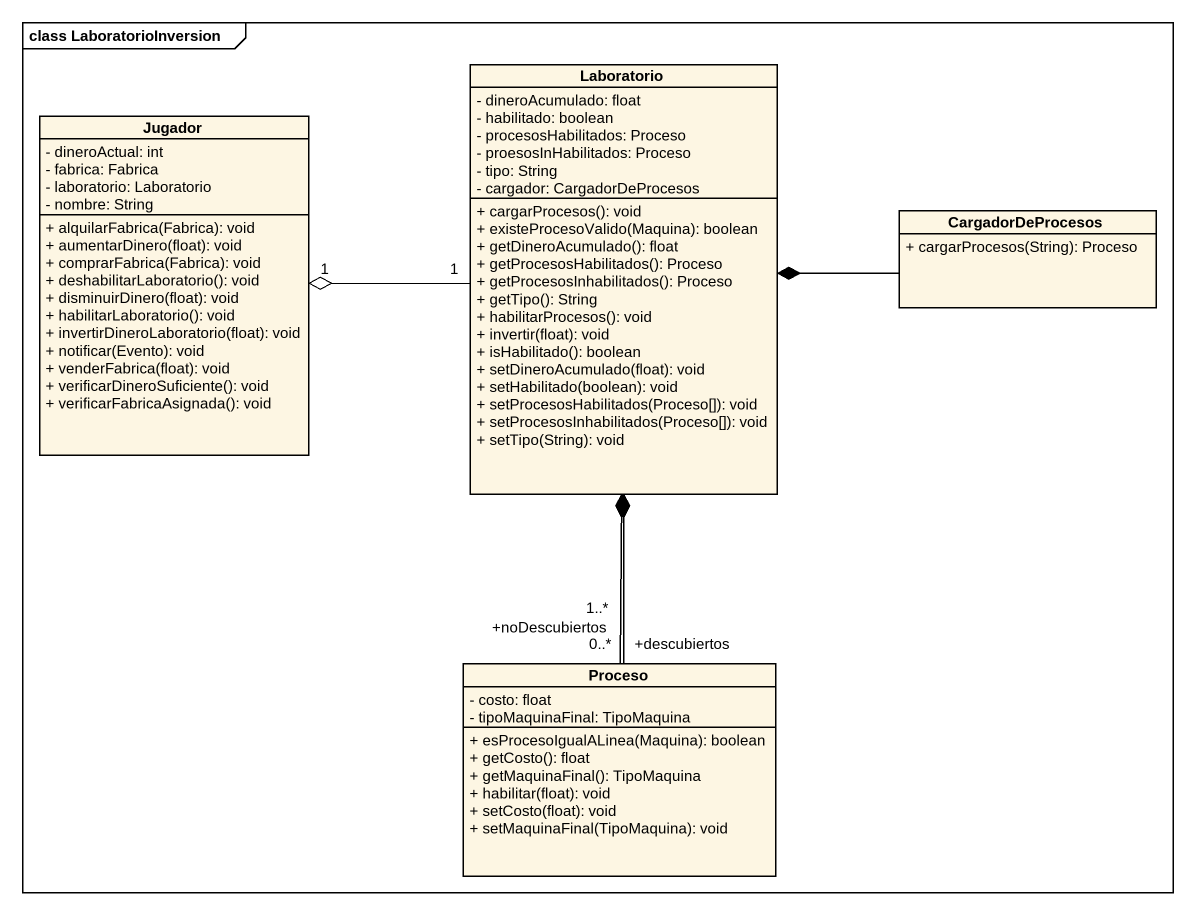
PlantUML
@startuml
mainframe class LaboratorioInversion
hide circle
hide empty members
skinparam classAttributeIconSize 0
class Laboratorio {
  - dineroAcumulado: float
  - habilitado: boolean
  - procesosHabilitados: Proceso
  - proesosInHabilitados: Proceso
  - tipo: String
  - cargador: CargadorDeProcesos
  + cargarProcesos(): void
  + existeProcesoValido(Maquina): boolean
  + getDineroAcumulado(): float
  + getProcesosHabilitados(): Proceso
  + getProcesosInhabilitados(): Proceso
  + getTipo(): String
  + habilitarProcesos(): void
  + invertir(float): void
  + isHabilitado(): boolean
  + setDineroAcumulado(float): void
  + setHabilitado(boolean): void
  + setProcesosHabilitados(Proceso[]): void
  + setProcesosInhabilitados(Proceso[]): void
  + setTipo(String): void
}
class Jugador {
  - dineroActual: int
  - fabrica: Fabrica
  - laboratorio: Laboratorio
  - nombre: String
  + alquilarFabrica(Fabrica): void
  + aumentarDinero(float): void
  + comprarFabrica(Fabrica): void
  + deshabilitarLaboratorio(): void
  + disminuirDinero(float): void
  + habilitarLaboratorio(): void
  + invertirDineroLaboratorio(float): void
  + notificar(Evento): void
  + venderFabrica(float): void
  + verificarDineroSuficiente(): void
  + verificarFabricaAsignada(): void
}
class CargadorDeProcesos {
  + cargarProcesos(String): Proceso
}
class Proceso {
  - costo: float
  - tipoMaquinaFinal: TipoMaquina
  + esProcesoIgualALinea(Maquina): boolean
  + getCosto(): float
  + getMaquinaFinal(): TipoMaquina
  + habilitar(float): void
  + setCosto(float): void
  + setMaquinaFinal(TipoMaquina): void
}
Laboratorio "1" -left-o "1" Jugador
CargadorDeProcesos -left-* Laboratorio
Proceso "+descubiertos\n0..*" -up-* Laboratorio
Proceso "+noDescubiertos\n1..*" -up-* Laboratorio
@enduml
